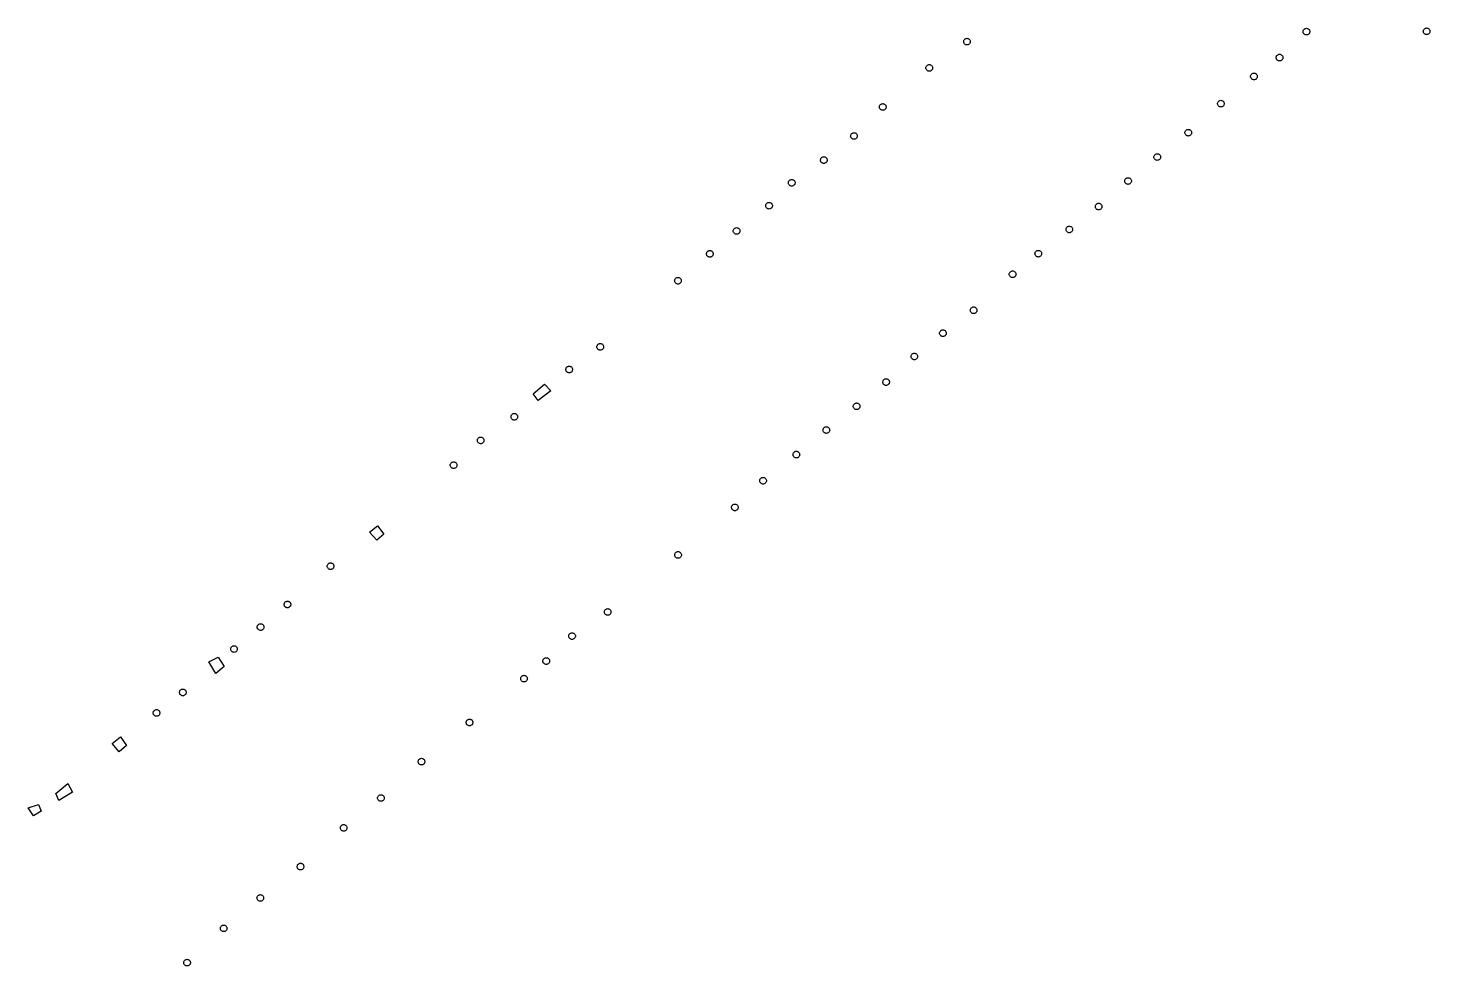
# Model space of a CAD drawing. Header units: millimetres. Extents: x 734061 to 736248, y 4017837 to 4020740.
# Drawn here: x 735298.5 to 735446.1, y 4019377.6 to 4019476.4 of the extents above; entities that cross this region are included whole.
import ezdxf

# ---------------------------------------------------------------- set-up
doc = ezdxf.new("R2010")
doc.units = ezdxf.units.MM
doc.layers.add('bolvar', color=143, linetype='Continuous', true_color=0x3faae0)

msp = doc.modelspace()

# ---------------------------------------------------------------- linework, layer by layer
at = {"layer": 'bolvar'}
for points in [[(735433.45, 4019476), (735433.45, 4019475.94), (735433.43, 4019475.88), (735433.41, 4019475.82), (735433.37, 4019475.77), (735433.33, 4019475.73), (735433.28, 4019475.7), (735433.22, 4019475.67), (735433.16, 4019475.65), (735433.1, 4019475.65), (735433.04, 4019475.65), (735432.98, 4019475.67), (735432.93, 4019475.7), (735432.88, 4019475.73), (735432.83, 4019475.77), (735432.8, 4019475.82), (735432.77, 4019475.88), (735432.76, 4019475.94), (735432.75, 4019476), (735432.76, 4019476.06), (735432.77, 4019476.12), (735432.8, 4019476.17), (735432.83, 4019476.22), (735432.88, 4019476.27), (735432.93, 4019476.3), (735432.98, 4019476.33), (735433.04, 4019476.34), (735433.1, 4019476.35), (735433.16, 4019476.34), (735433.22, 4019476.33), (735433.28, 4019476.3), (735433.33, 4019476.27), (735433.37, 4019476.22), (735433.41, 4019476.17), (735433.43, 4019476.12), (735433.45, 4019476.06)], [(735446.1, 4019476.03), (735446.1, 4019475.97), (735446.08, 4019475.91), (735446.06, 4019475.85), (735446.02, 4019475.8), (735445.98, 4019475.76), (735445.93, 4019475.72), (735445.87, 4019475.7), (735445.81, 4019475.68), (735445.75, 4019475.68), (735445.69, 4019475.68), (735445.63, 4019475.7), (735445.58, 4019475.72), (735445.53, 4019475.76), (735445.48, 4019475.8), (735445.45, 4019475.85), (735445.42, 4019475.91), (735445.41, 4019475.97), (735445.4, 4019476.03), (735445.41, 4019476.09), (735445.42, 4019476.15), (735445.45, 4019476.2), (735445.48, 4019476.25), (735445.53, 4019476.29), (735445.58, 4019476.33), (735445.63, 4019476.35), (735445.69, 4019476.37), (735445.75, 4019476.38), (735445.81, 4019476.37), (735445.87, 4019476.35), (735445.93, 4019476.33), (735445.98, 4019476.29), (735446.02, 4019476.25), (735446.06, 4019476.2), (735446.08, 4019476.15), (735446.1, 4019476.09)], [(735397.71, 4019474.95), (735397.71, 4019474.89), (735397.69, 4019474.83), (735397.67, 4019474.77), (735397.63, 4019474.72), (735397.59, 4019474.68), (735397.54, 4019474.64), (735397.48, 4019474.62), (735397.42, 4019474.6), (735397.36, 4019474.6), (735397.3, 4019474.6), (735397.24, 4019474.62), (735397.19, 4019474.64), (735397.14, 4019474.68), (735397.09, 4019474.72), (735397.06, 4019474.77), (735397.03, 4019474.83), (735397.02, 4019474.89), (735397.01, 4019474.95), (735397.02, 4019475.01), (735397.03, 4019475.07), (735397.06, 4019475.12), (735397.09, 4019475.17), (735397.14, 4019475.22), (735397.19, 4019475.25), (735397.24, 4019475.28), (735397.3, 4019475.29), (735397.36, 4019475.3), (735397.42, 4019475.29), (735397.48, 4019475.28), (735397.54, 4019475.25), (735397.59, 4019475.22), (735397.63, 4019475.17), (735397.67, 4019475.12), (735397.69, 4019475.07), (735397.71, 4019475.01)], [(735393.75, 4019472.18), (735393.74, 4019472.12), (735393.73, 4019472.06), (735393.7, 4019472.01), (735393.67, 4019471.96), (735393.62, 4019471.91), (735393.57, 4019471.88), (735393.52, 4019471.85), (735393.46, 4019471.84), (735393.4, 4019471.83), (735393.34, 4019471.84), (735393.28, 4019471.85), (735393.22, 4019471.88), (735393.17, 4019471.91), (735393.13, 4019471.96), (735393.09, 4019472.01), (735393.07, 4019472.06), (735393.05, 4019472.12), (735393.05, 4019472.18), (735393.05, 4019472.24), (735393.07, 4019472.3), (735393.09, 4019472.36), (735393.13, 4019472.41), (735393.17, 4019472.45), (735393.22, 4019472.48), (735393.28, 4019472.51), (735393.34, 4019472.53), (735393.4, 4019472.53), (735393.46, 4019472.53), (735393.52, 4019472.51), (735393.57, 4019472.48), (735393.62, 4019472.45), (735393.67, 4019472.41), (735393.7, 4019472.36), (735393.73, 4019472.3), (735393.74, 4019472.24)], [(735430.62, 4019473.27), (735430.61, 4019473.21), (735430.6, 4019473.15), (735430.57, 4019473.09), (735430.54, 4019473.04), (735430.49, 4019473), (735430.44, 4019472.96), (735430.39, 4019472.94), (735430.33, 4019472.92), (735430.27, 4019472.92), (735430.21, 4019472.92), (735430.15, 4019472.94), (735430.09, 4019472.96), (735430.04, 4019473), (735430, 4019473.04), (735429.96, 4019473.09), (735429.94, 4019473.15), (735429.92, 4019473.21), (735429.92, 4019473.27), (735429.92, 4019473.33), (735429.94, 4019473.39), (735429.96, 4019473.44), (735430, 4019473.49), (735430.04, 4019473.53), (735430.09, 4019473.57), (735430.15, 4019473.59), (735430.21, 4019473.61), (735430.27, 4019473.62), (735430.33, 4019473.61), (735430.39, 4019473.59), (735430.44, 4019473.57), (735430.49, 4019473.53), (735430.54, 4019473.49), (735430.57, 4019473.44), (735430.6, 4019473.39), (735430.61, 4019473.33)], [(735427.92, 4019471.28), (735427.91, 4019471.22), (735427.9, 4019471.16), (735427.87, 4019471.1), (735427.84, 4019471.05), (735427.79, 4019471.01), (735427.74, 4019470.97), (735427.69, 4019470.95), (735427.63, 4019470.93), (735427.57, 4019470.93), (735427.51, 4019470.93), (735427.45, 4019470.95), (735427.39, 4019470.97), (735427.34, 4019471.01), (735427.3, 4019471.05), (735427.27, 4019471.1), (735427.24, 4019471.16), (735427.22, 4019471.22), (735427.22, 4019471.28), (735427.22, 4019471.34), (735427.24, 4019471.4), (735427.27, 4019471.45), (735427.3, 4019471.5), (735427.34, 4019471.55), (735427.39, 4019471.58), (735427.45, 4019471.61), (735427.51, 4019471.62), (735427.57, 4019471.63), (735427.63, 4019471.62), (735427.69, 4019471.61), (735427.74, 4019471.58), (735427.79, 4019471.55), (735427.84, 4019471.5), (735427.87, 4019471.45), (735427.9, 4019471.4), (735427.91, 4019471.34)], [(735388.85, 4019468.07), (735388.85, 4019468.01), (735388.83, 4019467.95), (735388.81, 4019467.89), (735388.77, 4019467.84), (735388.73, 4019467.8), (735388.68, 4019467.76), (735388.62, 4019467.74), (735388.56, 4019467.72), (735388.5, 4019467.72), (735388.44, 4019467.72), (735388.38, 4019467.74), (735388.33, 4019467.76), (735388.28, 4019467.8), (735388.23, 4019467.84), (735388.2, 4019467.89), (735388.17, 4019467.95), (735388.16, 4019468.01), (735388.15, 4019468.07), (735388.16, 4019468.13), (735388.17, 4019468.19), (735388.2, 4019468.24), (735388.23, 4019468.29), (735388.28, 4019468.34), (735388.33, 4019468.37), (735388.38, 4019468.4), (735388.44, 4019468.41), (735388.5, 4019468.42), (735388.56, 4019468.41), (735388.62, 4019468.4), (735388.68, 4019468.37), (735388.73, 4019468.34), (735388.77, 4019468.29), (735388.81, 4019468.24), (735388.83, 4019468.19), (735388.85, 4019468.13)], [(735424.44, 4019468.42), (735424.44, 4019468.36), (735424.42, 4019468.3), (735424.4, 4019468.24), (735424.36, 4019468.19), (735424.32, 4019468.15), (735424.27, 4019468.12), (735424.21, 4019468.09), (735424.15, 4019468.07), (735424.09, 4019468.07), (735424.03, 4019468.07), (735423.97, 4019468.09), (735423.92, 4019468.12), (735423.87, 4019468.15), (735423.83, 4019468.19), (735423.79, 4019468.24), (735423.77, 4019468.3), (735423.75, 4019468.36), (735423.74, 4019468.42), (735423.75, 4019468.48), (735423.77, 4019468.54), (735423.79, 4019468.59), (735423.83, 4019468.64), (735423.87, 4019468.69), (735423.92, 4019468.72), (735423.97, 4019468.75), (735424.03, 4019468.76), (735424.09, 4019468.77), (735424.15, 4019468.76), (735424.21, 4019468.75), (735424.27, 4019468.72), (735424.32, 4019468.69), (735424.36, 4019468.64), (735424.4, 4019468.59), (735424.42, 4019468.54), (735424.44, 4019468.48)], [(735385.82, 4019465.01), (735385.82, 4019464.95), (735385.8, 4019464.89), (735385.78, 4019464.84), (735385.74, 4019464.79), (735385.7, 4019464.75), (735385.65, 4019464.71), (735385.59, 4019464.69), (735385.53, 4019464.67), (735385.47, 4019464.66), (735385.41, 4019464.67), (735385.35, 4019464.69), (735385.3, 4019464.71), (735385.25, 4019464.75), (735385.2, 4019464.79), (735385.17, 4019464.84), (735385.14, 4019464.89), (735385.13, 4019464.95), (735385.12, 4019465.01), (735385.13, 4019465.07), (735385.14, 4019465.13), (735385.17, 4019465.19), (735385.2, 4019465.24), (735385.25, 4019465.28), (735385.3, 4019465.32), (735385.35, 4019465.34), (735385.41, 4019465.36), (735385.47, 4019465.36), (735385.53, 4019465.36), (735385.59, 4019465.34), (735385.65, 4019465.32), (735385.7, 4019465.28), (735385.74, 4019465.24), (735385.78, 4019465.19), (735385.8, 4019465.13), (735385.82, 4019465.07)], [(735421.01, 4019465.36), (735421, 4019465.3), (735420.99, 4019465.24), (735420.96, 4019465.19), (735420.93, 4019465.14), (735420.88, 4019465.1), (735420.83, 4019465.06), (735420.78, 4019465.04), (735420.72, 4019465.02), (735420.66, 4019465.01), (735420.6, 4019465.02), (735420.54, 4019465.04), (735420.48, 4019465.06), (735420.43, 4019465.1), (735420.39, 4019465.14), (735420.36, 4019465.19), (735420.33, 4019465.24), (735420.31, 4019465.3), (735420.31, 4019465.36), (735420.31, 4019465.42), (735420.33, 4019465.48), (735420.36, 4019465.54), (735420.39, 4019465.59), (735420.43, 4019465.63), (735420.48, 4019465.67), (735420.54, 4019465.69), (735420.6, 4019465.71), (735420.66, 4019465.71), (735420.72, 4019465.71), (735420.78, 4019465.69), (735420.83, 4019465.67), (735420.88, 4019465.63), (735420.93, 4019465.59), (735420.96, 4019465.54), (735420.99, 4019465.48), (735421, 4019465.42)], [(735382.65, 4019462.47), (735382.64, 4019462.41), (735382.63, 4019462.35), (735382.6, 4019462.29), (735382.57, 4019462.24), (735382.52, 4019462.2), (735382.47, 4019462.17), (735382.42, 4019462.14), (735382.36, 4019462.12), (735382.3, 4019462.12), (735382.24, 4019462.12), (735382.18, 4019462.14), (735382.12, 4019462.17), (735382.07, 4019462.2), (735382.03, 4019462.24), (735381.99, 4019462.29), (735381.97, 4019462.35), (735381.95, 4019462.41), (735381.95, 4019462.47), (735381.95, 4019462.53), (735381.97, 4019462.59), (735381.99, 4019462.64), (735382.03, 4019462.69), (735382.07, 4019462.74), (735382.12, 4019462.77), (735382.18, 4019462.8), (735382.24, 4019462.81), (735382.3, 4019462.82), (735382.36, 4019462.81), (735382.42, 4019462.8), (735382.47, 4019462.77), (735382.52, 4019462.74), (735382.57, 4019462.69), (735382.6, 4019462.64), (735382.63, 4019462.59), (735382.64, 4019462.53)], [(735417.74, 4019462.79), (735417.74, 4019462.73), (735417.72, 4019462.67), (735417.7, 4019462.62), (735417.66, 4019462.57), (735417.62, 4019462.52), (735417.57, 4019462.49), (735417.51, 4019462.46), (735417.45, 4019462.45), (735417.39, 4019462.44), (735417.33, 4019462.45), (735417.27, 4019462.46), (735417.22, 4019462.49), (735417.17, 4019462.52), (735417.13, 4019462.57), (735417.09, 4019462.62), (735417.07, 4019462.67), (735417.05, 4019462.73), (735417.04, 4019462.79), (735417.05, 4019462.85), (735417.07, 4019462.91), (735417.09, 4019462.97), (735417.13, 4019463.02), (735417.17, 4019463.06), (735417.22, 4019463.09), (735417.27, 4019463.12), (735417.33, 4019463.14), (735417.39, 4019463.14), (735417.45, 4019463.14), (735417.51, 4019463.12), (735417.57, 4019463.09), (735417.62, 4019463.06), (735417.66, 4019463.02), (735417.7, 4019462.97), (735417.72, 4019462.91), (735417.74, 4019462.85)], [(735414.67, 4019460.27), (735414.67, 4019460.21), (735414.65, 4019460.15), (735414.63, 4019460.1), (735414.59, 4019460.05), (735414.55, 4019460), (735414.5, 4019459.97), (735414.44, 4019459.94), (735414.38, 4019459.93), (735414.32, 4019459.92), (735414.26, 4019459.93), (735414.2, 4019459.94), (735414.15, 4019459.97), (735414.1, 4019460), (735414.05, 4019460.05), (735414.02, 4019460.1), (735413.99, 4019460.15), (735413.98, 4019460.21), (735413.97, 4019460.27), (735413.98, 4019460.33), (735413.99, 4019460.39), (735414.02, 4019460.45), (735414.05, 4019460.5), (735414.1, 4019460.54), (735414.15, 4019460.57), (735414.2, 4019460.6), (735414.26, 4019460.62), (735414.32, 4019460.62), (735414.38, 4019460.62), (735414.44, 4019460.6), (735414.5, 4019460.57), (735414.55, 4019460.54), (735414.59, 4019460.5), (735414.63, 4019460.45), (735414.65, 4019460.39), (735414.67, 4019460.33)], [(735379.27, 4019460.09), (735379.27, 4019460.03), (735379.25, 4019459.97), (735379.23, 4019459.91), (735379.19, 4019459.86), (735379.15, 4019459.82), (735379.1, 4019459.78), (735379.04, 4019459.76), (735378.98, 4019459.74), (735378.92, 4019459.74), (735378.86, 4019459.74), (735378.8, 4019459.76), (735378.75, 4019459.78), (735378.7, 4019459.82), (735378.65, 4019459.86), (735378.62, 4019459.91), (735378.59, 4019459.97), (735378.58, 4019460.03), (735378.57, 4019460.09), (735378.58, 4019460.15), (735378.59, 4019460.21), (735378.62, 4019460.26), (735378.65, 4019460.31), (735378.7, 4019460.35), (735378.75, 4019460.39), (735378.8, 4019460.41), (735378.86, 4019460.43), (735378.92, 4019460.44), (735378.98, 4019460.43), (735379.04, 4019460.41), (735379.1, 4019460.39), (735379.15, 4019460.35), (735379.19, 4019460.31), (735379.23, 4019460.26), (735379.25, 4019460.21), (735379.27, 4019460.15)], [(735376.89, 4019457.67), (735376.88, 4019457.61), (735376.87, 4019457.55), (735376.84, 4019457.5), (735376.81, 4019457.45), (735376.76, 4019457.41), (735376.71, 4019457.37), (735376.66, 4019457.35), (735376.6, 4019457.33), (735376.54, 4019457.32), (735376.48, 4019457.33), (735376.42, 4019457.35), (735376.36, 4019457.37), (735376.31, 4019457.41), (735376.27, 4019457.45), (735376.24, 4019457.5), (735376.21, 4019457.55), (735376.19, 4019457.61), (735376.19, 4019457.67), (735376.19, 4019457.73), (735376.21, 4019457.79), (735376.24, 4019457.85), (735376.27, 4019457.9), (735376.31, 4019457.94), (735376.36, 4019457.98), (735376.42, 4019458), (735376.48, 4019458.02), (735376.54, 4019458.02), (735376.6, 4019458.02), (735376.66, 4019458), (735376.71, 4019457.98), (735376.76, 4019457.94), (735376.81, 4019457.9), (735376.84, 4019457.85), (735376.87, 4019457.79), (735376.88, 4019457.73)], [(735376.89, 4019457.67), (735376.88, 4019457.61), (735376.87, 4019457.55), (735376.84, 4019457.5), (735376.81, 4019457.45), (735376.76, 4019457.41), (735376.71, 4019457.37), (735376.66, 4019457.35), (735376.6, 4019457.33), (735376.54, 4019457.32), (735376.48, 4019457.33), (735376.42, 4019457.35), (735376.36, 4019457.37), (735376.31, 4019457.41), (735376.27, 4019457.45), (735376.24, 4019457.5), (735376.21, 4019457.55), (735376.19, 4019457.61), (735376.19, 4019457.67), (735376.19, 4019457.73), (735376.21, 4019457.79), (735376.24, 4019457.85), (735376.27, 4019457.9), (735376.31, 4019457.94), (735376.36, 4019457.98), (735376.42, 4019458), (735376.48, 4019458.02), (735376.54, 4019458.02), (735376.6, 4019458.02), (735376.66, 4019458), (735376.71, 4019457.98), (735376.76, 4019457.94), (735376.81, 4019457.9), (735376.84, 4019457.85), (735376.87, 4019457.79), (735376.88, 4019457.73)], [(735411.58, 4019457.58), (735411.57, 4019457.52), (735411.56, 4019457.46), (735411.53, 4019457.41), (735411.5, 4019457.36), (735411.45, 4019457.32), (735411.4, 4019457.28), (735411.35, 4019457.26), (735411.29, 4019457.24), (735411.23, 4019457.23), (735411.17, 4019457.24), (735411.11, 4019457.26), (735411.05, 4019457.28), (735411, 4019457.32), (735410.96, 4019457.36), (735410.92, 4019457.41), (735410.9, 4019457.46), (735410.88, 4019457.52), (735410.88, 4019457.58), (735410.88, 4019457.64), (735410.9, 4019457.7), (735410.92, 4019457.76), (735410.96, 4019457.81), (735411, 4019457.85), (735411.05, 4019457.89), (735411.11, 4019457.91), (735411.17, 4019457.93), (735411.23, 4019457.93), (735411.29, 4019457.93), (735411.35, 4019457.91), (735411.4, 4019457.89), (735411.45, 4019457.85), (735411.5, 4019457.81), (735411.53, 4019457.76), (735411.56, 4019457.7), (735411.57, 4019457.64)], [(735373.46, 4019455.02), (735373.46, 4019454.96), (735373.44, 4019454.9), (735373.42, 4019454.85), (735373.38, 4019454.8), (735373.34, 4019454.75), (735373.29, 4019454.72), (735373.23, 4019454.69), (735373.18, 4019454.68), (735373.11, 4019454.67), (735373.05, 4019454.68), (735373, 4019454.69), (735372.94, 4019454.72), (735372.89, 4019454.75), (735372.85, 4019454.8), (735372.81, 4019454.85), (735372.79, 4019454.9), (735372.77, 4019454.96), (735372.76, 4019455.02), (735372.77, 4019455.08), (735372.79, 4019455.14), (735372.81, 4019455.2), (735372.85, 4019455.25), (735372.89, 4019455.29), (735372.94, 4019455.32), (735373, 4019455.35), (735373.05, 4019455.36), (735373.11, 4019455.37), (735373.18, 4019455.36), (735373.23, 4019455.35), (735373.29, 4019455.32), (735373.34, 4019455.29), (735373.38, 4019455.25), (735373.42, 4019455.2), (735373.44, 4019455.14), (735373.46, 4019455.08)], [(735408.49, 4019455.17), (735408.48, 4019455.11), (735408.47, 4019455.05), (735408.44, 4019455), (735408.41, 4019454.95), (735408.36, 4019454.9), (735408.31, 4019454.87), (735408.26, 4019454.84), (735408.2, 4019454.83), (735408.14, 4019454.82), (735408.08, 4019454.83), (735408.02, 4019454.84), (735407.96, 4019454.87), (735407.91, 4019454.9), (735407.87, 4019454.95), (735407.84, 4019455), (735407.81, 4019455.05), (735407.79, 4019455.11), (735407.79, 4019455.17), (735407.79, 4019455.23), (735407.81, 4019455.29), (735407.84, 4019455.35), (735407.87, 4019455.4), (735407.91, 4019455.44), (735407.96, 4019455.47), (735408.02, 4019455.5), (735408.08, 4019455.52), (735408.14, 4019455.52), (735408.2, 4019455.52), (735408.26, 4019455.5), (735408.31, 4019455.47), (735408.36, 4019455.44), (735408.41, 4019455.4), (735408.44, 4019455.35), (735408.47, 4019455.29), (735408.48, 4019455.23)], [(735370.65, 4019452.6), (735370.64, 4019452.54), (735370.63, 4019452.48), (735370.6, 4019452.43), (735370.57, 4019452.38), (735370.52, 4019452.34), (735370.47, 4019452.3), (735370.42, 4019452.28), (735370.36, 4019452.26), (735370.3, 4019452.25), (735370.24, 4019452.26), (735370.18, 4019452.28), (735370.12, 4019452.3), (735370.07, 4019452.34), (735370.03, 4019452.38), (735369.99, 4019452.43), (735369.97, 4019452.48), (735369.95, 4019452.54), (735369.95, 4019452.6), (735369.95, 4019452.66), (735369.97, 4019452.72), (735369.99, 4019452.78), (735370.03, 4019452.83), (735370.07, 4019452.87), (735370.12, 4019452.91), (735370.18, 4019452.93), (735370.24, 4019452.95), (735370.3, 4019452.95), (735370.36, 4019452.95), (735370.42, 4019452.93), (735370.47, 4019452.91), (735370.52, 4019452.87), (735370.57, 4019452.83), (735370.6, 4019452.78), (735370.63, 4019452.72), (735370.64, 4019452.66)], [(735405.22, 4019452.62), (735405.22, 4019452.56), (735405.2, 4019452.5), (735405.17, 4019452.45), (735405.14, 4019452.4), (735405.1, 4019452.35), (735405.05, 4019452.32), (735404.99, 4019452.29), (735404.93, 4019452.28), (735404.87, 4019452.27), (735404.81, 4019452.28), (735404.75, 4019452.29), (735404.7, 4019452.32), (735404.65, 4019452.35), (735404.6, 4019452.4), (735404.57, 4019452.45), (735404.54, 4019452.5), (735404.53, 4019452.56), (735404.52, 4019452.62), (735404.53, 4019452.68), (735404.54, 4019452.74), (735404.57, 4019452.8), (735404.6, 4019452.85), (735404.65, 4019452.89), (735404.7, 4019452.93), (735404.75, 4019452.95), (735404.81, 4019452.97), (735404.87, 4019452.97), (735404.93, 4019452.97), (735404.99, 4019452.95), (735405.05, 4019452.93), (735405.1, 4019452.89), (735405.14, 4019452.85), (735405.17, 4019452.8), (735405.2, 4019452.74), (735405.22, 4019452.68)], [(735402.52, 4019450.45), (735402.51, 4019450.39), (735402.5, 4019450.33), (735402.47, 4019450.28), (735402.44, 4019450.23), (735402.39, 4019450.19), (735402.34, 4019450.15), (735402.29, 4019450.13), (735402.23, 4019450.11), (735402.17, 4019450.1), (735402.11, 4019450.11), (735402.05, 4019450.13), (735401.99, 4019450.15), (735401.94, 4019450.19), (735401.9, 4019450.23), (735401.87, 4019450.28), (735401.84, 4019450.33), (735401.82, 4019450.39), (735401.82, 4019450.45), (735401.82, 4019450.51), (735401.84, 4019450.57), (735401.87, 4019450.63), (735401.9, 4019450.68), (735401.94, 4019450.72), (735401.99, 4019450.76), (735402.05, 4019450.78), (735402.11, 4019450.8), (735402.17, 4019450.8), (735402.23, 4019450.8), (735402.29, 4019450.78), (735402.34, 4019450.76), (735402.39, 4019450.72), (735402.44, 4019450.68), (735402.47, 4019450.63), (735402.5, 4019450.57), (735402.51, 4019450.51)], [(735367.29, 4019449.78), (735367.29, 4019449.72), (735367.27, 4019449.66), (735367.25, 4019449.6), (735367.21, 4019449.55), (735367.17, 4019449.51), (735367.12, 4019449.47), (735367.06, 4019449.45), (735367, 4019449.43), (735366.94, 4019449.43), (735366.88, 4019449.43), (735366.82, 4019449.45), (735366.77, 4019449.47), (735366.72, 4019449.51), (735366.67, 4019449.55), (735366.64, 4019449.6), (735366.61, 4019449.66), (735366.6, 4019449.72), (735366.59, 4019449.78), (735366.6, 4019449.84), (735366.61, 4019449.9), (735366.64, 4019449.95), (735366.67, 4019450), (735366.72, 4019450.04), (735366.77, 4019450.08), (735366.82, 4019450.1), (735366.88, 4019450.12), (735366.94, 4019450.13), (735367, 4019450.12), (735367.06, 4019450.1), (735367.12, 4019450.08), (735367.17, 4019450.04), (735367.21, 4019450), (735367.25, 4019449.95), (735367.27, 4019449.9), (735367.29, 4019449.84)], [(735398.41, 4019446.67), (735398.41, 4019446.61), (735398.39, 4019446.55), (735398.37, 4019446.49), (735398.33, 4019446.44), (735398.29, 4019446.4), (735398.24, 4019446.37), (735398.18, 4019446.34), (735398.12, 4019446.32), (735398.06, 4019446.32), (735398, 4019446.32), (735397.94, 4019446.34), (735397.89, 4019446.37), (735397.84, 4019446.4), (735397.79, 4019446.44), (735397.76, 4019446.49), (735397.73, 4019446.55), (735397.72, 4019446.61), (735397.71, 4019446.67), (735397.72, 4019446.73), (735397.73, 4019446.79), (735397.76, 4019446.84), (735397.79, 4019446.89), (735397.84, 4019446.94), (735397.89, 4019446.97), (735397.94, 4019447), (735398, 4019447.01), (735398.06, 4019447.02), (735398.12, 4019447.01), (735398.18, 4019447), (735398.24, 4019446.97), (735398.29, 4019446.94), (735398.33, 4019446.89), (735398.37, 4019446.84), (735398.39, 4019446.79), (735398.41, 4019446.73)], [(735395.18, 4019444.25), (735395.18, 4019444.19), (735395.16, 4019444.13), (735395.14, 4019444.08), (735395.1, 4019444.03), (735395.06, 4019443.99), (735395.01, 4019443.95), (735394.95, 4019443.93), (735394.9, 4019443.91), (735394.83, 4019443.9), (735394.77, 4019443.91), (735394.72, 4019443.93), (735394.66, 4019443.95), (735394.61, 4019443.99), (735394.57, 4019444.03), (735394.53, 4019444.08), (735394.51, 4019444.13), (735394.49, 4019444.19), (735394.48, 4019444.25), (735394.49, 4019444.31), (735394.51, 4019444.37), (735394.53, 4019444.43), (735394.57, 4019444.48), (735394.61, 4019444.52), (735394.66, 4019444.56), (735394.72, 4019444.58), (735394.77, 4019444.6), (735394.83, 4019444.6), (735394.9, 4019444.6), (735394.95, 4019444.58), (735395.01, 4019444.56), (735395.06, 4019444.52), (735395.1, 4019444.48), (735395.14, 4019444.43), (735395.16, 4019444.37), (735395.18, 4019444.31)], [(735359.11, 4019442.81), (735359.11, 4019442.75), (735359.09, 4019442.69), (735359.07, 4019442.64), (735359.03, 4019442.59), (735358.99, 4019442.55), (735358.94, 4019442.51), (735358.88, 4019442.49), (735358.82, 4019442.47), (735358.76, 4019442.46), (735358.7, 4019442.47), (735358.64, 4019442.49), (735358.59, 4019442.51), (735358.54, 4019442.55), (735358.49, 4019442.59), (735358.46, 4019442.64), (735358.43, 4019442.69), (735358.42, 4019442.75), (735358.41, 4019442.81), (735358.42, 4019442.87), (735358.43, 4019442.93), (735358.46, 4019442.99), (735358.49, 4019443.04), (735358.54, 4019443.08), (735358.59, 4019443.12), (735358.64, 4019443.14), (735358.7, 4019443.16), (735358.76, 4019443.16), (735358.82, 4019443.16), (735358.88, 4019443.14), (735358.94, 4019443.12), (735358.99, 4019443.08), (735359.03, 4019443.04), (735359.07, 4019442.99), (735359.09, 4019442.93), (735359.11, 4019442.87)], [(735392.18, 4019441.8), (735392.17, 4019441.74), (735392.15, 4019441.68), (735392.13, 4019441.62), (735392.09, 4019441.57), (735392.05, 4019441.53), (735392, 4019441.5), (735391.95, 4019441.47), (735391.89, 4019441.45), (735391.83, 4019441.45), (735391.77, 4019441.45), (735391.71, 4019441.47), (735391.65, 4019441.5), (735391.6, 4019441.53), (735391.56, 4019441.57), (735391.52, 4019441.62), (735391.5, 4019441.68), (735391.48, 4019441.74), (735391.48, 4019441.8), (735391.48, 4019441.86), (735391.5, 4019441.92), (735391.52, 4019441.97), (735391.56, 4019442.02), (735391.6, 4019442.07), (735391.65, 4019442.1), (735391.71, 4019442.13), (735391.77, 4019442.14), (735391.83, 4019442.15), (735391.89, 4019442.14), (735391.95, 4019442.13), (735392, 4019442.1), (735392.05, 4019442.07), (735392.09, 4019442.02), (735392.13, 4019441.97), (735392.15, 4019441.92), (735392.17, 4019441.86)], [(735355.84, 4019440.43), (735355.84, 4019440.37), (735355.82, 4019440.31), (735355.8, 4019440.26), (735355.76, 4019440.21), (735355.72, 4019440.16), (735355.67, 4019440.13), (735355.61, 4019440.1), (735355.55, 4019440.09), (735355.49, 4019440.08), (735355.43, 4019440.09), (735355.37, 4019440.1), (735355.32, 4019440.13), (735355.27, 4019440.16), (735355.22, 4019440.21), (735355.19, 4019440.26), (735355.16, 4019440.31), (735355.15, 4019440.37), (735355.14, 4019440.43), (735355.15, 4019440.49), (735355.16, 4019440.55), (735355.19, 4019440.61), (735355.22, 4019440.66), (735355.27, 4019440.7), (735355.32, 4019440.74), (735355.37, 4019440.76), (735355.43, 4019440.78), (735355.49, 4019440.78), (735355.55, 4019440.78), (735355.61, 4019440.76), (735355.67, 4019440.74), (735355.72, 4019440.7), (735355.76, 4019440.66), (735355.8, 4019440.61), (735355.82, 4019440.55), (735355.84, 4019440.49)], [(735351.71, 4019437.88), (735352.9, 4019438.88), (735353.56, 4019438.19), (735352.22, 4019437.18)], [(735389.2, 4019439.11), (735389.2, 4019439.05), (735389.18, 4019438.99), (735389.16, 4019438.93), (735389.12, 4019438.88), (735389.08, 4019438.84), (735389.03, 4019438.81), (735388.97, 4019438.78), (735388.91, 4019438.76), (735388.85, 4019438.76), (735388.79, 4019438.76), (735388.73, 4019438.78), (735388.68, 4019438.81), (735388.63, 4019438.84), (735388.59, 4019438.88), (735388.55, 4019438.93), (735388.53, 4019438.99), (735388.51, 4019439.05), (735388.5, 4019439.11), (735388.51, 4019439.17), (735388.53, 4019439.23), (735388.55, 4019439.28), (735388.59, 4019439.33), (735388.63, 4019439.38), (735388.68, 4019439.41), (735388.73, 4019439.44), (735388.79, 4019439.45), (735388.85, 4019439.46), (735388.91, 4019439.45), (735388.97, 4019439.44), (735389.03, 4019439.41), (735389.08, 4019439.38), (735389.12, 4019439.33), (735389.16, 4019439.28), (735389.18, 4019439.23), (735389.2, 4019439.17)], [(735350.07, 4019435.45), (735350.06, 4019435.39), (735350.04, 4019435.33), (735350.02, 4019435.27), (735349.98, 4019435.22), (735349.94, 4019435.18), (735349.89, 4019435.14), (735349.84, 4019435.12), (735349.78, 4019435.1), (735349.72, 4019435.1), (735349.66, 4019435.1), (735349.6, 4019435.12), (735349.54, 4019435.14), (735349.49, 4019435.18), (735349.45, 4019435.22), (735349.41, 4019435.27), (735349.39, 4019435.33), (735349.37, 4019435.39), (735349.37, 4019435.45), (735349.37, 4019435.51), (735349.39, 4019435.57), (735349.41, 4019435.62), (735349.45, 4019435.67), (735349.49, 4019435.72), (735349.54, 4019435.75), (735349.6, 4019435.78), (735349.66, 4019435.79), (735349.72, 4019435.8), (735349.78, 4019435.79), (735349.84, 4019435.78), (735349.89, 4019435.75), (735349.94, 4019435.72), (735349.98, 4019435.67), (735350.02, 4019435.62), (735350.04, 4019435.57), (735350.06, 4019435.51)], [(735386.1, 4019436.56), (735386.09, 4019436.5), (735386.08, 4019436.44), (735386.05, 4019436.39), (735386.02, 4019436.34), (735385.97, 4019436.29), (735385.92, 4019436.26), (735385.87, 4019436.23), (735385.81, 4019436.22), (735385.75, 4019436.21), (735385.69, 4019436.22), (735385.63, 4019436.23), (735385.57, 4019436.26), (735385.52, 4019436.29), (735385.48, 4019436.34), (735385.44, 4019436.39), (735385.42, 4019436.44), (735385.4, 4019436.5), (735385.4, 4019436.56), (735385.4, 4019436.62), (735385.42, 4019436.68), (735385.44, 4019436.74), (735385.48, 4019436.79), (735385.52, 4019436.83), (735385.57, 4019436.86), (735385.63, 4019436.89), (735385.69, 4019436.9), (735385.75, 4019436.91), (735385.81, 4019436.9), (735385.87, 4019436.89), (735385.92, 4019436.86), (735385.97, 4019436.83), (735386.02, 4019436.79), (735386.05, 4019436.74), (735386.08, 4019436.68), (735386.09, 4019436.62)], [(735382.92, 4019434.05), (735382.91, 4019433.99), (735382.89, 4019433.93), (735382.87, 4019433.88), (735382.83, 4019433.83), (735382.79, 4019433.79), (735382.74, 4019433.75), (735382.68, 4019433.73), (735382.63, 4019433.71), (735382.56, 4019433.7), (735382.5, 4019433.71), (735382.45, 4019433.73), (735382.39, 4019433.75), (735382.34, 4019433.79), (735382.3, 4019433.83), (735382.26, 4019433.88), (735382.24, 4019433.93), (735382.22, 4019433.99), (735382.21, 4019434.05), (735382.22, 4019434.11), (735382.24, 4019434.17), (735382.26, 4019434.23), (735382.3, 4019434.28), (735382.34, 4019434.32), (735382.39, 4019434.36), (735382.45, 4019434.38), (735382.5, 4019434.4), (735382.56, 4019434.4), (735382.63, 4019434.4), (735382.68, 4019434.38), (735382.74, 4019434.36), (735382.79, 4019434.32), (735382.83, 4019434.28), (735382.87, 4019434.23), (735382.89, 4019434.17), (735382.91, 4019434.11)], [(735346.53, 4019432.96), (735346.52, 4019432.9), (735346.51, 4019432.84), (735346.48, 4019432.79), (735346.45, 4019432.74), (735346.4, 4019432.69), (735346.35, 4019432.66), (735346.3, 4019432.63), (735346.24, 4019432.62), (735346.18, 4019432.61), (735346.12, 4019432.62), (735346.06, 4019432.63), (735346, 4019432.66), (735345.95, 4019432.69), (735345.91, 4019432.74), (735345.88, 4019432.79), (735345.85, 4019432.84), (735345.83, 4019432.9), (735345.83, 4019432.96), (735345.83, 4019433.02), (735345.85, 4019433.08), (735345.88, 4019433.14), (735345.91, 4019433.19), (735345.95, 4019433.23), (735346, 4019433.27), (735346.06, 4019433.29), (735346.12, 4019433.31), (735346.18, 4019433.31), (735346.24, 4019433.31), (735346.3, 4019433.29), (735346.35, 4019433.27), (735346.4, 4019433.23), (735346.45, 4019433.19), (735346.48, 4019433.14), (735346.51, 4019433.08), (735346.52, 4019433.02)], [(735379.76, 4019431.47), (735379.75, 4019431.41), (735379.74, 4019431.35), (735379.71, 4019431.3), (735379.68, 4019431.25), (735379.63, 4019431.2), (735379.58, 4019431.17), (735379.53, 4019431.14), (735379.47, 4019431.13), (735379.41, 4019431.12), (735379.35, 4019431.13), (735379.29, 4019431.14), (735379.23, 4019431.17), (735379.18, 4019431.2), (735379.14, 4019431.25), (735379.1, 4019431.3), (735379.08, 4019431.35), (735379.06, 4019431.41), (735379.06, 4019431.47), (735379.06, 4019431.53), (735379.08, 4019431.59), (735379.1, 4019431.65), (735379.14, 4019431.7), (735379.18, 4019431.74), (735379.23, 4019431.78), (735379.29, 4019431.8), (735379.35, 4019431.82), (735379.41, 4019431.82), (735379.47, 4019431.82), (735379.53, 4019431.8), (735379.58, 4019431.78), (735379.63, 4019431.74), (735379.68, 4019431.7), (735379.71, 4019431.65), (735379.74, 4019431.59), (735379.75, 4019431.53)], [(735343.68, 4019430.36), (735343.67, 4019430.3), (735343.65, 4019430.24), (735343.63, 4019430.18), (735343.59, 4019430.13), (735343.55, 4019430.09), (735343.5, 4019430.05), (735343.45, 4019430.03), (735343.39, 4019430.01), (735343.33, 4019430.01), (735343.27, 4019430.01), (735343.21, 4019430.03), (735343.15, 4019430.05), (735343.1, 4019430.09), (735343.06, 4019430.13), (735343.02, 4019430.18), (735343, 4019430.24), (735342.98, 4019430.3), (735342.98, 4019430.36), (735342.98, 4019430.42), (735343, 4019430.48), (735343.02, 4019430.53), (735343.06, 4019430.58), (735343.1, 4019430.63), (735343.15, 4019430.66), (735343.21, 4019430.69), (735343.27, 4019430.7), (735343.33, 4019430.71), (735343.39, 4019430.7), (735343.45, 4019430.69), (735343.5, 4019430.66), (735343.55, 4019430.63), (735343.59, 4019430.58), (735343.63, 4019430.53), (735343.65, 4019430.48), (735343.67, 4019430.42)], [(735343.68, 4019430.36), (735343.67, 4019430.3), (735343.65, 4019430.24), (735343.63, 4019430.18), (735343.59, 4019430.13), (735343.55, 4019430.09), (735343.5, 4019430.05), (735343.45, 4019430.03), (735343.39, 4019430.01), (735343.33, 4019430.01), (735343.27, 4019430.01), (735343.21, 4019430.03), (735343.15, 4019430.05), (735343.1, 4019430.09), (735343.06, 4019430.13), (735343.02, 4019430.18), (735343, 4019430.24), (735342.98, 4019430.3), (735342.98, 4019430.36), (735342.98, 4019430.42), (735343, 4019430.48), (735343.02, 4019430.53), (735343.06, 4019430.58), (735343.1, 4019430.63), (735343.15, 4019430.66), (735343.21, 4019430.69), (735343.27, 4019430.7), (735343.33, 4019430.71), (735343.39, 4019430.7), (735343.45, 4019430.69), (735343.5, 4019430.66), (735343.55, 4019430.63), (735343.59, 4019430.58), (735343.63, 4019430.53), (735343.65, 4019430.48), (735343.67, 4019430.42)], [(735376.25, 4019428.72), (735376.25, 4019428.66), (735376.23, 4019428.6), (735376.2, 4019428.54), (735376.17, 4019428.49), (735376.13, 4019428.45), (735376.08, 4019428.42), (735376.02, 4019428.39), (735375.96, 4019428.37), (735375.9, 4019428.37), (735375.84, 4019428.37), (735375.78, 4019428.39), (735375.73, 4019428.42), (735375.68, 4019428.45), (735375.63, 4019428.49), (735375.6, 4019428.54), (735375.57, 4019428.6), (735375.56, 4019428.66), (735375.55, 4019428.72), (735375.56, 4019428.78), (735375.57, 4019428.84), (735375.6, 4019428.89), (735375.63, 4019428.94), (735375.68, 4019428.99), (735375.73, 4019429.02), (735375.78, 4019429.05), (735375.84, 4019429.06), (735375.9, 4019429.07), (735375.96, 4019429.06), (735376.02, 4019429.05), (735376.08, 4019429.02), (735376.13, 4019428.99), (735376.17, 4019428.94), (735376.2, 4019428.89), (735376.23, 4019428.84), (735376.25, 4019428.78)], [(735373.29, 4019425.91), (735373.28, 4019425.85), (735373.26, 4019425.79), (735373.24, 4019425.73), (735373.2, 4019425.68), (735373.16, 4019425.64), (735373.11, 4019425.61), (735373.05, 4019425.58), (735373, 4019425.56), (735372.94, 4019425.56), (735372.87, 4019425.56), (735372.82, 4019425.58), (735372.76, 4019425.61), (735372.71, 4019425.64), (735372.67, 4019425.68), (735372.63, 4019425.73), (735372.61, 4019425.79), (735372.59, 4019425.85), (735372.59, 4019425.91), (735372.59, 4019425.97), (735372.61, 4019426.03), (735372.63, 4019426.08), (735372.67, 4019426.13), (735372.71, 4019426.18), (735372.76, 4019426.21), (735372.82, 4019426.24), (735372.87, 4019426.25), (735372.94, 4019426.26), (735373, 4019426.25), (735373.05, 4019426.24), (735373.11, 4019426.21), (735373.16, 4019426.18), (735373.2, 4019426.13), (735373.24, 4019426.08), (735373.26, 4019426.03), (735373.28, 4019425.97)], [(735335.25, 4019422.48), (735334.48, 4019423.3), (735335.31, 4019423.98), (735335.99, 4019423.1)], [(735367.3, 4019420.91), (735367.3, 4019420.85), (735367.28, 4019420.79), (735367.26, 4019420.74), (735367.22, 4019420.69), (735367.18, 4019420.64), (735367.13, 4019420.61), (735367.07, 4019420.58), (735367.01, 4019420.57), (735366.95, 4019420.56), (735366.89, 4019420.57), (735366.83, 4019420.58), (735366.78, 4019420.61), (735366.73, 4019420.64), (735366.69, 4019420.69), (735366.65, 4019420.74), (735366.63, 4019420.79), (735366.61, 4019420.85), (735366.6, 4019420.91), (735366.61, 4019420.97), (735366.63, 4019421.03), (735366.65, 4019421.09), (735366.69, 4019421.14), (735366.73, 4019421.18), (735366.78, 4019421.22), (735366.83, 4019421.24), (735366.89, 4019421.26), (735366.95, 4019421.26), (735367.01, 4019421.26), (735367.07, 4019421.24), (735367.13, 4019421.22), (735367.18, 4019421.18), (735367.22, 4019421.14), (735367.26, 4019421.09), (735367.28, 4019421.03), (735367.3, 4019420.97)], [(735330.72, 4019419.72), (735330.72, 4019419.66), (735330.7, 4019419.6), (735330.68, 4019419.55), (735330.64, 4019419.5), (735330.6, 4019419.46), (735330.55, 4019419.42), (735330.49, 4019419.4), (735330.44, 4019419.38), (735330.37, 4019419.37), (735330.31, 4019419.38), (735330.26, 4019419.4), (735330.2, 4019419.42), (735330.15, 4019419.46), (735330.11, 4019419.5), (735330.07, 4019419.55), (735330.05, 4019419.6), (735330.03, 4019419.66), (735330.02, 4019419.72), (735330.03, 4019419.78), (735330.05, 4019419.84), (735330.07, 4019419.9), (735330.11, 4019419.95), (735330.15, 4019419.99), (735330.2, 4019420.03), (735330.26, 4019420.05), (735330.31, 4019420.07), (735330.37, 4019420.07), (735330.44, 4019420.07), (735330.49, 4019420.05), (735330.55, 4019420.03), (735330.6, 4019419.99), (735330.64, 4019419.95), (735330.68, 4019419.9), (735330.7, 4019419.84), (735330.72, 4019419.78)], [(735330.72, 4019419.72), (735330.72, 4019419.66), (735330.7, 4019419.6), (735330.68, 4019419.55), (735330.64, 4019419.5), (735330.6, 4019419.46), (735330.55, 4019419.42), (735330.49, 4019419.4), (735330.44, 4019419.38), (735330.37, 4019419.37), (735330.31, 4019419.38), (735330.26, 4019419.4), (735330.2, 4019419.42), (735330.15, 4019419.46), (735330.11, 4019419.5), (735330.07, 4019419.55), (735330.05, 4019419.6), (735330.03, 4019419.66), (735330.02, 4019419.72), (735330.03, 4019419.78), (735330.05, 4019419.84), (735330.07, 4019419.9), (735330.11, 4019419.95), (735330.15, 4019419.99), (735330.2, 4019420.03), (735330.26, 4019420.05), (735330.31, 4019420.07), (735330.37, 4019420.07), (735330.44, 4019420.07), (735330.49, 4019420.05), (735330.55, 4019420.03), (735330.6, 4019419.99), (735330.64, 4019419.95), (735330.68, 4019419.9), (735330.7, 4019419.84), (735330.72, 4019419.78)], [(735326.18, 4019415.69), (735326.18, 4019415.63), (735326.16, 4019415.57), (735326.14, 4019415.52), (735326.1, 4019415.47), (735326.06, 4019415.43), (735326.01, 4019415.39), (735325.95, 4019415.37), (735325.9, 4019415.35), (735325.83, 4019415.34), (735325.77, 4019415.35), (735325.72, 4019415.37), (735325.66, 4019415.39), (735325.61, 4019415.43), (735325.57, 4019415.47), (735325.53, 4019415.52), (735325.51, 4019415.57), (735325.49, 4019415.63), (735325.48, 4019415.69), (735325.49, 4019415.75), (735325.51, 4019415.81), (735325.53, 4019415.87), (735325.57, 4019415.92), (735325.61, 4019415.96), (735325.66, 4019416), (735325.72, 4019416.02), (735325.77, 4019416.04), (735325.83, 4019416.04), (735325.9, 4019416.04), (735325.95, 4019416.02), (735326.01, 4019416), (735326.06, 4019415.96), (735326.1, 4019415.92), (735326.14, 4019415.87), (735326.16, 4019415.81), (735326.18, 4019415.75)], [(735326.18, 4019415.69), (735326.18, 4019415.63), (735326.16, 4019415.57), (735326.14, 4019415.52), (735326.1, 4019415.47), (735326.06, 4019415.43), (735326.01, 4019415.39), (735325.95, 4019415.37), (735325.9, 4019415.35), (735325.83, 4019415.34), (735325.77, 4019415.35), (735325.72, 4019415.37), (735325.66, 4019415.39), (735325.61, 4019415.43), (735325.57, 4019415.47), (735325.53, 4019415.52), (735325.51, 4019415.57), (735325.49, 4019415.63), (735325.48, 4019415.69), (735325.49, 4019415.75), (735325.51, 4019415.81), (735325.53, 4019415.87), (735325.57, 4019415.92), (735325.61, 4019415.96), (735325.66, 4019416), (735325.72, 4019416.02), (735325.77, 4019416.04), (735325.83, 4019416.04), (735325.9, 4019416.04), (735325.95, 4019416.02), (735326.01, 4019416), (735326.06, 4019415.96), (735326.1, 4019415.92), (735326.14, 4019415.87), (735326.16, 4019415.81), (735326.18, 4019415.75)], [(735359.9, 4019414.91), (735359.89, 4019414.84), (735359.88, 4019414.79), (735359.85, 4019414.73), (735359.82, 4019414.68), (735359.77, 4019414.64), (735359.72, 4019414.6), (735359.67, 4019414.58), (735359.61, 4019414.56), (735359.55, 4019414.56), (735359.49, 4019414.56), (735359.43, 4019414.58), (735359.37, 4019414.6), (735359.32, 4019414.64), (735359.28, 4019414.68), (735359.24, 4019414.73), (735359.22, 4019414.79), (735359.2, 4019414.84), (735359.2, 4019414.91), (735359.2, 4019414.97), (735359.22, 4019415.02), (735359.24, 4019415.08), (735359.28, 4019415.13), (735359.32, 4019415.17), (735359.37, 4019415.21), (735359.43, 4019415.23), (735359.49, 4019415.25), (735359.55, 4019415.26), (735359.61, 4019415.25), (735359.67, 4019415.23), (735359.72, 4019415.21), (735359.77, 4019415.17), (735359.82, 4019415.13), (735359.85, 4019415.08), (735359.88, 4019415.02), (735359.89, 4019414.97)], [(735323.36, 4019413.31), (735323.35, 4019413.25), (735323.34, 4019413.19), (735323.31, 4019413.14), (735323.28, 4019413.09), (735323.23, 4019413.04), (735323.18, 4019413.01), (735323.13, 4019412.98), (735323.07, 4019412.97), (735323.01, 4019412.96), (735322.95, 4019412.97), (735322.89, 4019412.98), (735322.83, 4019413.01), (735322.78, 4019413.04), (735322.74, 4019413.09), (735322.7, 4019413.14), (735322.68, 4019413.19), (735322.66, 4019413.25), (735322.66, 4019413.31), (735322.66, 4019413.37), (735322.68, 4019413.43), (735322.7, 4019413.49), (735322.74, 4019413.54), (735322.78, 4019413.58), (735322.83, 4019413.62), (735322.89, 4019413.64), (735322.95, 4019413.66), (735323.01, 4019413.66), (735323.07, 4019413.66), (735323.13, 4019413.64), (735323.18, 4019413.62), (735323.23, 4019413.58), (735323.28, 4019413.54), (735323.31, 4019413.49), (735323.34, 4019413.43), (735323.35, 4019413.37)], [(735323.36, 4019413.31), (735323.35, 4019413.25), (735323.34, 4019413.19), (735323.31, 4019413.14), (735323.28, 4019413.09), (735323.23, 4019413.04), (735323.18, 4019413.01), (735323.13, 4019412.98), (735323.07, 4019412.97), (735323.01, 4019412.96), (735322.95, 4019412.97), (735322.89, 4019412.98), (735322.83, 4019413.01), (735322.78, 4019413.04), (735322.74, 4019413.09), (735322.7, 4019413.14), (735322.68, 4019413.19), (735322.66, 4019413.25), (735322.66, 4019413.31), (735322.66, 4019413.37), (735322.68, 4019413.43), (735322.7, 4019413.49), (735322.74, 4019413.54), (735322.78, 4019413.58), (735322.83, 4019413.62), (735322.89, 4019413.64), (735322.95, 4019413.66), (735323.01, 4019413.66), (735323.07, 4019413.66), (735323.13, 4019413.64), (735323.18, 4019413.62), (735323.23, 4019413.58), (735323.28, 4019413.54), (735323.31, 4019413.49), (735323.34, 4019413.43), (735323.35, 4019413.37)], [(735356.14, 4019412.37), (735356.14, 4019412.3), (735356.12, 4019412.25), (735356.1, 4019412.19), (735356.06, 4019412.14), (735356.02, 4019412.1), (735355.97, 4019412.06), (735355.91, 4019412.04), (735355.85, 4019412.02), (735355.79, 4019412.02), (735355.73, 4019412.02), (735355.67, 4019412.04), (735355.62, 4019412.06), (735355.57, 4019412.1), (735355.52, 4019412.14), (735355.49, 4019412.19), (735355.46, 4019412.25), (735355.45, 4019412.3), (735355.44, 4019412.37), (735355.45, 4019412.43), (735355.46, 4019412.48), (735355.49, 4019412.54), (735355.52, 4019412.59), (735355.57, 4019412.63), (735355.62, 4019412.67), (735355.67, 4019412.69), (735355.73, 4019412.71), (735355.79, 4019412.72), (735355.85, 4019412.71), (735355.91, 4019412.69), (735355.97, 4019412.67), (735356.02, 4019412.63), (735356.06, 4019412.59), (735356.1, 4019412.54), (735356.12, 4019412.48), (735356.14, 4019412.43)], [(735320.57, 4019411), (735320.56, 4019410.94), (735320.55, 4019410.88), (735320.52, 4019410.83), (735320.49, 4019410.78), (735320.44, 4019410.73), (735320.39, 4019410.7), (735320.34, 4019410.67), (735320.28, 4019410.66), (735320.22, 4019410.65), (735320.16, 4019410.66), (735320.1, 4019410.67), (735320.04, 4019410.7), (735319.99, 4019410.73), (735319.95, 4019410.78), (735319.92, 4019410.83), (735319.89, 4019410.88), (735319.87, 4019410.94), (735319.87, 4019411), (735319.87, 4019411.06), (735319.89, 4019411.12), (735319.92, 4019411.18), (735319.95, 4019411.23), (735319.99, 4019411.27), (735320.04, 4019411.31), (735320.1, 4019411.33), (735320.16, 4019411.35), (735320.22, 4019411.35), (735320.28, 4019411.35), (735320.34, 4019411.33), (735320.39, 4019411.31), (735320.44, 4019411.27), (735320.49, 4019411.23), (735320.52, 4019411.18), (735320.55, 4019411.12), (735320.56, 4019411.06)], [(735320.57, 4019411), (735320.56, 4019410.94), (735320.55, 4019410.88), (735320.52, 4019410.83), (735320.49, 4019410.78), (735320.44, 4019410.73), (735320.39, 4019410.7), (735320.34, 4019410.67), (735320.28, 4019410.66), (735320.22, 4019410.65), (735320.16, 4019410.66), (735320.1, 4019410.67), (735320.04, 4019410.7), (735319.99, 4019410.73), (735319.95, 4019410.78), (735319.92, 4019410.83), (735319.89, 4019410.88), (735319.87, 4019410.94), (735319.87, 4019411), (735319.87, 4019411.06), (735319.89, 4019411.12), (735319.92, 4019411.18), (735319.95, 4019411.23), (735319.99, 4019411.27), (735320.04, 4019411.31), (735320.1, 4019411.33), (735320.16, 4019411.35), (735320.22, 4019411.35), (735320.28, 4019411.35), (735320.34, 4019411.33), (735320.39, 4019411.31), (735320.44, 4019411.27), (735320.49, 4019411.23), (735320.52, 4019411.18), (735320.55, 4019411.12), (735320.56, 4019411.06)], [(735317.56, 4019409.65), (735318.55, 4019410.14), (735319.19, 4019409.17), (735318.3, 4019408.44)], [(735353.43, 4019409.73), (735353.42, 4019409.67), (735353.41, 4019409.61), (735353.38, 4019409.56), (735353.35, 4019409.51), (735353.3, 4019409.46), (735353.25, 4019409.43), (735353.2, 4019409.4), (735353.14, 4019409.39), (735353.08, 4019409.38), (735353.02, 4019409.39), (735352.96, 4019409.4), (735352.9, 4019409.43), (735352.85, 4019409.46), (735352.81, 4019409.51), (735352.77, 4019409.56), (735352.75, 4019409.61), (735352.73, 4019409.67), (735352.73, 4019409.73), (735352.73, 4019409.79), (735352.75, 4019409.85), (735352.77, 4019409.91), (735352.81, 4019409.96), (735352.85, 4019410), (735352.9, 4019410.03), (735352.96, 4019410.06), (735353.02, 4019410.07), (735353.08, 4019410.08), (735353.14, 4019410.07), (735353.2, 4019410.06), (735353.25, 4019410.03), (735353.3, 4019410), (735353.35, 4019409.96), (735353.38, 4019409.91), (735353.41, 4019409.85), (735353.42, 4019409.79)], [(735351.09, 4019407.89), (735351.08, 4019407.83), (735351.07, 4019407.77), (735351.04, 4019407.71), (735351.01, 4019407.66), (735350.96, 4019407.62), (735350.91, 4019407.58), (735350.86, 4019407.56), (735350.8, 4019407.54), (735350.74, 4019407.54), (735350.68, 4019407.54), (735350.62, 4019407.56), (735350.56, 4019407.58), (735350.52, 4019407.62), (735350.47, 4019407.66), (735350.44, 4019407.71), (735350.41, 4019407.77), (735350.4, 4019407.83), (735350.39, 4019407.89), (735350.4, 4019407.95), (735350.41, 4019408.01), (735350.44, 4019408.06), (735350.47, 4019408.11), (735350.52, 4019408.16), (735350.56, 4019408.19), (735350.62, 4019408.22), (735350.68, 4019408.23), (735350.74, 4019408.24), (735350.8, 4019408.23), (735350.86, 4019408.22), (735350.91, 4019408.19), (735350.96, 4019408.16), (735351.01, 4019408.11), (735351.04, 4019408.06), (735351.07, 4019408.01), (735351.08, 4019407.95)], [(735315.17, 4019406.44), (735315.17, 4019406.38), (735315.15, 4019406.32), (735315.13, 4019406.26), (735315.09, 4019406.21), (735315.05, 4019406.17), (735315, 4019406.13), (735314.94, 4019406.11), (735314.88, 4019406.09), (735314.82, 4019406.09), (735314.76, 4019406.09), (735314.7, 4019406.11), (735314.65, 4019406.13), (735314.6, 4019406.17), (735314.56, 4019406.21), (735314.52, 4019406.26), (735314.5, 4019406.32), (735314.48, 4019406.38), (735314.47, 4019406.44), (735314.48, 4019406.5), (735314.5, 4019406.56), (735314.52, 4019406.61), (735314.56, 4019406.66), (735314.6, 4019406.71), (735314.65, 4019406.74), (735314.7, 4019406.77), (735314.76, 4019406.78), (735314.82, 4019406.79), (735314.88, 4019406.78), (735314.94, 4019406.77), (735315, 4019406.74), (735315.05, 4019406.71), (735315.09, 4019406.66), (735315.13, 4019406.61), (735315.15, 4019406.56), (735315.17, 4019406.5)], [(735315.17, 4019406.44), (735315.17, 4019406.38), (735315.15, 4019406.32), (735315.13, 4019406.26), (735315.09, 4019406.21), (735315.05, 4019406.17), (735315, 4019406.13), (735314.94, 4019406.11), (735314.88, 4019406.09), (735314.82, 4019406.09), (735314.76, 4019406.09), (735314.7, 4019406.11), (735314.65, 4019406.13), (735314.6, 4019406.17), (735314.56, 4019406.21), (735314.52, 4019406.26), (735314.5, 4019406.32), (735314.48, 4019406.38), (735314.47, 4019406.44), (735314.48, 4019406.5), (735314.5, 4019406.56), (735314.52, 4019406.61), (735314.56, 4019406.66), (735314.6, 4019406.71), (735314.65, 4019406.74), (735314.7, 4019406.77), (735314.76, 4019406.78), (735314.82, 4019406.79), (735314.88, 4019406.78), (735314.94, 4019406.77), (735315, 4019406.74), (735315.05, 4019406.71), (735315.09, 4019406.66), (735315.13, 4019406.61), (735315.15, 4019406.56), (735315.17, 4019406.5)], [(735312.41, 4019404.27), (735312.4, 4019404.21), (735312.38, 4019404.15), (735312.36, 4019404.1), (735312.32, 4019404.05), (735312.28, 4019404.01), (735312.23, 4019403.97), (735312.18, 4019403.95), (735312.12, 4019403.93), (735312.06, 4019403.92), (735312, 4019403.93), (735311.94, 4019403.95), (735311.88, 4019403.97), (735311.83, 4019404.01), (735311.79, 4019404.05), (735311.75, 4019404.1), (735311.73, 4019404.15), (735311.71, 4019404.21), (735311.71, 4019404.27), (735311.71, 4019404.33), (735311.73, 4019404.39), (735311.75, 4019404.45), (735311.79, 4019404.5), (735311.83, 4019404.54), (735311.88, 4019404.58), (735311.94, 4019404.6), (735312, 4019404.62), (735312.06, 4019404.62), (735312.12, 4019404.62), (735312.18, 4019404.6), (735312.23, 4019404.58), (735312.28, 4019404.54), (735312.32, 4019404.5), (735312.36, 4019404.45), (735312.38, 4019404.39), (735312.4, 4019404.33)], [(735312.41, 4019404.27), (735312.4, 4019404.21), (735312.38, 4019404.15), (735312.36, 4019404.1), (735312.32, 4019404.05), (735312.28, 4019404.01), (735312.23, 4019403.97), (735312.18, 4019403.95), (735312.12, 4019403.93), (735312.06, 4019403.92), (735312, 4019403.93), (735311.94, 4019403.95), (735311.88, 4019403.97), (735311.83, 4019404.01), (735311.79, 4019404.05), (735311.75, 4019404.1), (735311.73, 4019404.15), (735311.71, 4019404.21), (735311.71, 4019404.27), (735311.71, 4019404.33), (735311.73, 4019404.39), (735311.75, 4019404.45), (735311.79, 4019404.5), (735311.83, 4019404.54), (735311.88, 4019404.58), (735311.94, 4019404.6), (735312, 4019404.62), (735312.06, 4019404.62), (735312.12, 4019404.62), (735312.18, 4019404.6), (735312.23, 4019404.58), (735312.28, 4019404.54), (735312.32, 4019404.5), (735312.36, 4019404.45), (735312.38, 4019404.39), (735312.4, 4019404.33)], [(735345.35, 4019403.27), (735345.35, 4019403.21), (735345.33, 4019403.15), (735345.31, 4019403.09), (735345.27, 4019403.04), (735345.23, 4019403), (735345.18, 4019402.97), (735345.12, 4019402.94), (735345.06, 4019402.92), (735345, 4019402.92), (735344.94, 4019402.92), (735344.88, 4019402.94), (735344.83, 4019402.97), (735344.78, 4019403), (735344.73, 4019403.04), (735344.7, 4019403.09), (735344.67, 4019403.15), (735344.66, 4019403.21), (735344.65, 4019403.27), (735344.66, 4019403.33), (735344.67, 4019403.39), (735344.7, 4019403.44), (735344.73, 4019403.49), (735344.78, 4019403.54), (735344.83, 4019403.57), (735344.88, 4019403.6), (735344.94, 4019403.61), (735345, 4019403.62), (735345.06, 4019403.61), (735345.12, 4019403.6), (735345.18, 4019403.57), (735345.23, 4019403.54), (735345.27, 4019403.49), (735345.31, 4019403.44), (735345.33, 4019403.39), (735345.35, 4019403.33)], [(735308.11, 4019400.17), (735307.37, 4019401.06), (735308.25, 4019401.77), (735308.89, 4019400.86)], [(735340.3, 4019399.15), (735340.29, 4019399.09), (735340.27, 4019399.03), (735340.25, 4019398.97), (735340.21, 4019398.92), (735340.17, 4019398.88), (735340.12, 4019398.85), (735340.07, 4019398.82), (735340.01, 4019398.8), (735339.95, 4019398.8), (735339.89, 4019398.8), (735339.83, 4019398.82), (735339.77, 4019398.85), (735339.72, 4019398.88), (735339.68, 4019398.92), (735339.64, 4019398.97), (735339.62, 4019399.03), (735339.6, 4019399.09), (735339.6, 4019399.15), (735339.6, 4019399.21), (735339.62, 4019399.27), (735339.64, 4019399.32), (735339.68, 4019399.37), (735339.72, 4019399.42), (735339.77, 4019399.45), (735339.83, 4019399.48), (735339.89, 4019399.49), (735339.95, 4019399.5), (735340.01, 4019399.49), (735340.07, 4019399.48), (735340.12, 4019399.45), (735340.17, 4019399.42), (735340.21, 4019399.37), (735340.25, 4019399.32), (735340.27, 4019399.27), (735340.29, 4019399.21)], [(735301.77, 4019395.07), (735301.45, 4019395.8), (735302.72, 4019396.86), (735303.2, 4019395.95)], [(735336.03, 4019395.32), (735336.02, 4019395.26), (735336, 4019395.2), (735335.98, 4019395.14), (735335.94, 4019395.09), (735335.9, 4019395.05), (735335.85, 4019395.02), (735335.8, 4019394.99), (735335.74, 4019394.97), (735335.68, 4019394.97), (735335.62, 4019394.97), (735335.56, 4019394.99), (735335.5, 4019395.02), (735335.45, 4019395.05), (735335.41, 4019395.09), (735335.37, 4019395.14), (735335.35, 4019395.2), (735335.33, 4019395.26), (735335.33, 4019395.32), (735335.33, 4019395.38), (735335.35, 4019395.44), (735335.37, 4019395.49), (735335.41, 4019395.54), (735335.45, 4019395.59), (735335.5, 4019395.62), (735335.56, 4019395.65), (735335.62, 4019395.66), (735335.68, 4019395.67), (735335.74, 4019395.66), (735335.8, 4019395.65), (735335.85, 4019395.62), (735335.9, 4019395.59), (735335.94, 4019395.54), (735335.98, 4019395.49), (735336, 4019395.44), (735336.02, 4019395.38)], [(735299.12, 4019393.45), (735298.53, 4019394.27), (735299.63, 4019394.64), (735299.92, 4019393.93)], [(735332.1, 4019392.18), (735332.1, 4019392.11), (735332.08, 4019392.06), (735332.05, 4019392), (735332.02, 4019391.95), (735331.98, 4019391.91), (735331.93, 4019391.87), (735331.87, 4019391.85), (735331.81, 4019391.83), (735331.75, 4019391.83), (735331.69, 4019391.83), (735331.63, 4019391.85), (735331.58, 4019391.87), (735331.53, 4019391.91), (735331.48, 4019391.95), (735331.45, 4019392), (735331.42, 4019392.06), (735331.41, 4019392.11), (735331.4, 4019392.18), (735331.41, 4019392.24), (735331.42, 4019392.29), (735331.45, 4019392.35), (735331.48, 4019392.4), (735331.53, 4019392.44), (735331.58, 4019392.48), (735331.63, 4019392.5), (735331.69, 4019392.52), (735331.75, 4019392.53), (735331.81, 4019392.52), (735331.87, 4019392.5), (735331.93, 4019392.48), (735331.98, 4019392.44), (735332.02, 4019392.4), (735332.05, 4019392.35), (735332.08, 4019392.29), (735332.1, 4019392.24)], [(735327.56, 4019388.1), (735327.56, 4019388.04), (735327.54, 4019387.98), (735327.51, 4019387.93), (735327.48, 4019387.88), (735327.44, 4019387.83), (735327.39, 4019387.8), (735327.33, 4019387.77), (735327.27, 4019387.76), (735327.21, 4019387.75), (735327.15, 4019387.76), (735327.09, 4019387.77), (735327.04, 4019387.8), (735326.99, 4019387.83), (735326.94, 4019387.88), (735326.91, 4019387.93), (735326.88, 4019387.98), (735326.87, 4019388.04), (735326.86, 4019388.1), (735326.87, 4019388.16), (735326.88, 4019388.22), (735326.91, 4019388.28), (735326.94, 4019388.33), (735326.99, 4019388.37), (735327.04, 4019388.41), (735327.09, 4019388.43), (735327.15, 4019388.45), (735327.21, 4019388.45), (735327.27, 4019388.45), (735327.33, 4019388.43), (735327.39, 4019388.41), (735327.44, 4019388.37), (735327.48, 4019388.33), (735327.51, 4019388.28), (735327.54, 4019388.22), (735327.56, 4019388.16)], [(735323.33, 4019384.8), (735323.33, 4019384.74), (735323.31, 4019384.68), (735323.28, 4019384.62), (735323.25, 4019384.57), (735323.21, 4019384.53), (735323.16, 4019384.5), (735323.1, 4019384.47), (735323.04, 4019384.45), (735322.98, 4019384.45), (735322.92, 4019384.45), (735322.86, 4019384.47), (735322.81, 4019384.5), (735322.76, 4019384.53), (735322.71, 4019384.57), (735322.68, 4019384.62), (735322.65, 4019384.68), (735322.64, 4019384.74), (735322.63, 4019384.8), (735322.64, 4019384.86), (735322.65, 4019384.92), (735322.68, 4019384.97), (735322.71, 4019385.02), (735322.76, 4019385.07), (735322.81, 4019385.1), (735322.86, 4019385.13), (735322.92, 4019385.14), (735322.98, 4019385.15), (735323.04, 4019385.14), (735323.1, 4019385.13), (735323.16, 4019385.1), (735323.21, 4019385.07), (735323.25, 4019385.02), (735323.28, 4019384.97), (735323.31, 4019384.92), (735323.33, 4019384.86)], [(735319.48, 4019381.6), (735319.47, 4019381.54), (735319.45, 4019381.48), (735319.43, 4019381.42), (735319.39, 4019381.37), (735319.35, 4019381.33), (735319.3, 4019381.29), (735319.25, 4019381.27), (735319.19, 4019381.25), (735319.13, 4019381.25), (735319.07, 4019381.25), (735319.01, 4019381.27), (735318.95, 4019381.29), (735318.9, 4019381.33), (735318.86, 4019381.37), (735318.82, 4019381.42), (735318.8, 4019381.48), (735318.78, 4019381.54), (735318.78, 4019381.6), (735318.78, 4019381.66), (735318.8, 4019381.72), (735318.82, 4019381.77), (735318.86, 4019381.82), (735318.9, 4019381.87), (735318.95, 4019381.9), (735319.01, 4019381.93), (735319.07, 4019381.94), (735319.13, 4019381.95), (735319.19, 4019381.94), (735319.25, 4019381.93), (735319.3, 4019381.9), (735319.35, 4019381.87), (735319.39, 4019381.82), (735319.43, 4019381.77), (735319.45, 4019381.72), (735319.47, 4019381.66)], [(735315.62, 4019377.99), (735315.62, 4019377.93), (735315.6, 4019377.87), (735315.58, 4019377.81), (735315.54, 4019377.76), (735315.5, 4019377.72), (735315.45, 4019377.68), (735315.39, 4019377.66), (735315.33, 4019377.64), (735315.27, 4019377.64), (735315.21, 4019377.64), (735315.15, 4019377.66), (735315.1, 4019377.68), (735315.05, 4019377.72), (735315, 4019377.76), (735314.97, 4019377.81), (735314.94, 4019377.87), (735314.93, 4019377.93), (735314.92, 4019377.99), (735314.93, 4019378.05), (735314.94, 4019378.11), (735314.97, 4019378.16), (735315, 4019378.21), (735315.05, 4019378.26), (735315.1, 4019378.29), (735315.15, 4019378.32), (735315.21, 4019378.33), (735315.27, 4019378.34), (735315.33, 4019378.33), (735315.39, 4019378.32), (735315.45, 4019378.29), (735315.5, 4019378.26), (735315.54, 4019378.21), (735315.58, 4019378.16), (735315.6, 4019378.11), (735315.62, 4019378.05)]]:
    msp.add_lwpolyline(points, close=True, dxfattribs=at)

doc.saveas('drawing.dxf')
